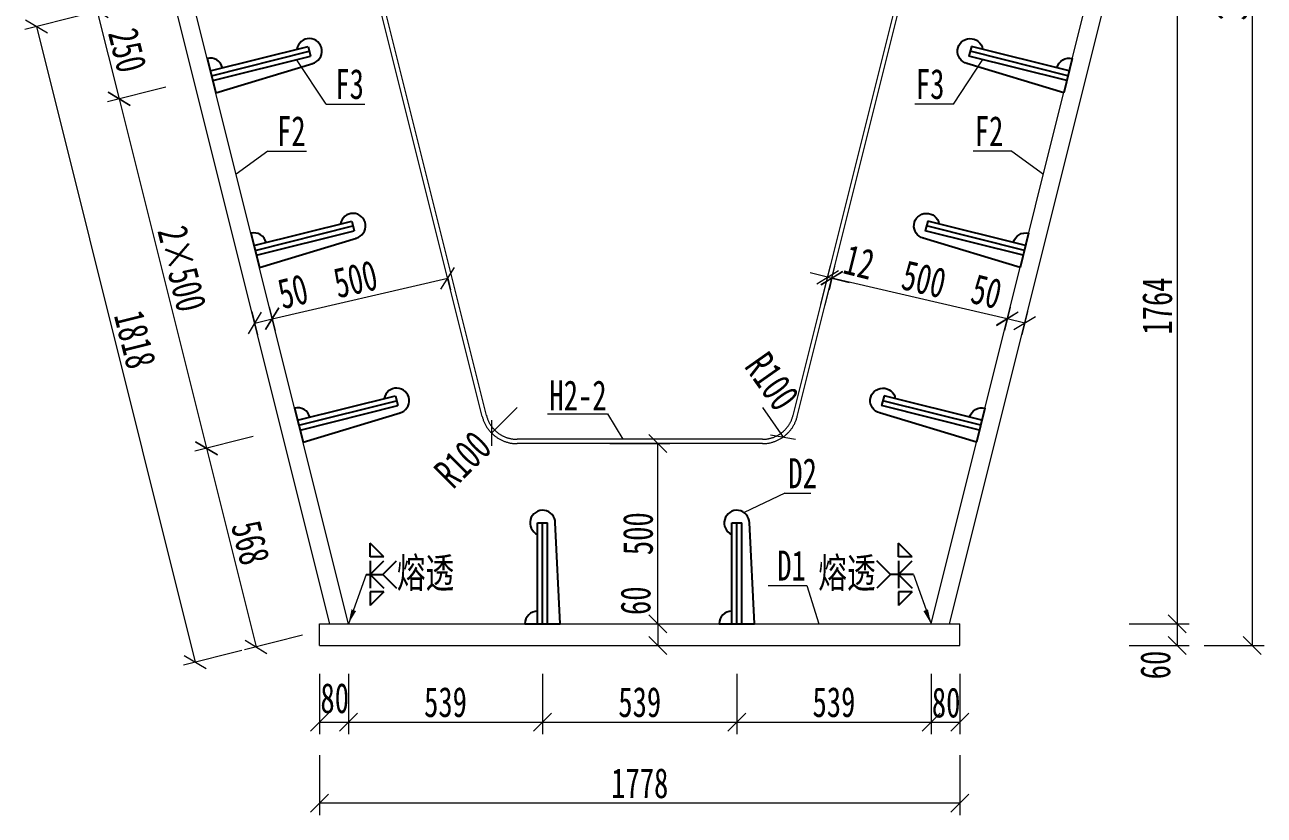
# Model space of a CAD drawing. Header units: millimetres. Extents: x -450182 to -147179, y 306993 to 695793.
# Drawn here: x -412460 to -409018, y 359187 to 361381 of the extents above; entities that cross this region are included whole.
import ezdxf

# ---------------------------------------------------------------- set-up
doc = ezdxf.new("R2010")
doc.units = ezdxf.units.MM
doc.header["$PDMODE"] = 34
doc.linetypes.add('CENTER2', pattern=[28.575, 19.05, -3.175, 3.175, -3.175])
doc.layers.get('Defpoints').update_dxf_attribs({"color": 8})
for name, color, linetype, lineweight in [('标注', 4, 'Continuous', 13), ('横隔板', 6, 'CENTER2', 18), ('细实线', 4, 'Continuous', 15), ('钢板粗线', 1, 'Continuous', 25)]:
    doc.layers.add(name, color=color, linetype=linetype, lineweight=lineweight)
doc.layers.add('焊缝', color=7, linetype='Continuous')
doc.styles.add('111', font='仿宋_GB2312.ttf', dxfattribs={"width": 0.7})
doc.styles.get("Standard").update_dxf_attribs({"font": '仿宋_GB2312.ttf'})
doc.dimstyles.new('200', dxfattribs={"dimscale": 0, "dimtxt": 2.5, "dimasz": 1.5, "dimexe": 1, "dimexo": 1, "dimgap": 0.4, "dimtad": 1, "dimdec": 0, "dimdsep": 46, "dimtxsty": '111', "dimblk": 'OBLIQUE', "dimcen": 0, "dimclrd": 256, "dimclre": 256, "dimclrt": 256, "dimadec": 1, "dimazin": 2, "dimtfac": 1, "dimtdec": 0, "dimtmove": 2, "dimatfit": 3, "dimfxl": 4, "dimfxlon": 1, "dimtolj": 1, "dimlwd": -1, "dimlwe": -1, "dimarcsym": 0})

# ---------------------------------------------------------------- blocks, each defined once
blk = doc.blocks.new('_Oblique')
at = {"color": 0, "linetype": 'ByBlock', "lineweight": -2}
blk.add_line((-0.5, -0.5), (0.5, 0.5), dxfattribs=at)
blk = doc.blocks.new('*D903')
at = {"layer": 'Defpoints', "color": 0, "transparency": 16777216}
for p in [(-411641.2, 359658.6), (-409863.2, 359658.6), (-411641.2, 359220.6)]:
    blk.add_point(p, dxfattribs=at)
at = {"layer": '细实线', "transparency": 16777216}
for p, q in [((-411641.2, 359353.9), (-411641.2, 359187.2)), ((-409863.2, 359353.9), (-409863.2, 359187.2)), ((-409863.2, 359220.6), (-411641.2, 359220.6))]:
    blk.add_line(p, q, dxfattribs=at)
at = {"layer": '细实线', "transparency": 16777216, "xscale": 50.00000000000004, "yscale": 50.00000000000004, "zscale": 50.00000000000004, "rotation": 180}
blk.add_blockref('_Oblique', (-411641.2, 359220.6), dxfattribs=at)
at = {"layer": '细实线', "transparency": 16777216, "xscale": 50.00000000000004, "yscale": 50.00000000000004, "zscale": 50.00000000000004}
blk.add_blockref('_Oblique', (-409863.2, 359220.6), dxfattribs=at)
at = {"layer": '细实线', "transparency": 16777216, "insert": (-410752.2, 359275.6), "char_height": 83.33, "attachment_point": 5, "style": '111'}
blk.add_mtext('\\A1;1778', dxfattribs=at)
blk = doc.blocks.new('*D654')
at = {"layer": 'Defpoints', "color": 0, "transparency": 16777216}
for p in [(-409502.2, 361482.6), (-409943.2, 359718.6), (-409259.8, 359718.6)]:
    blk.add_point(p, dxfattribs=at)
at = {"layer": '细实线', "transparency": 16777216}
for p, q in [((-409393.1, 361482.6), (-409226.4, 361482.6)), ((-409259.8, 361482.6), (-409259.8, 359718.6)), ((-409393.1, 359718.6), (-409226.4, 359718.6))]:
    blk.add_line(p, q, dxfattribs=at)
at = {"layer": '细实线', "transparency": 16777216, "xscale": 50.00000000000004, "yscale": 50.00000000000004, "zscale": 50.00000000000004}
for p, rotation in [((-409259.8, 361482.6), 90), ((-409259.8, 359718.6), 270)]:
    blk.add_blockref('_Oblique', p, dxfattribs=dict(at, rotation=rotation))
at = {"layer": '细实线', "transparency": 16777216, "insert": (-409314.8, 360600.6), "char_height": 83.33, "attachment_point": 5, "rotation": 90, "style": '111'}
blk.add_mtext('\\A1;1764', dxfattribs=at)
blk = doc.blocks.new('*D655')
at = {"layer": 'Defpoints', "color": 0, "transparency": 16777216}
for p in [(-409863.2, 359718.6), (-409863.2, 359658.6), (-409259.8, 359658.6)]:
    blk.add_point(p, dxfattribs=at)
at = {"layer": '细实线', "transparency": 16777216}
for p, q in [((-409393.1, 359718.6), (-409226.4, 359718.6)), ((-409259.8, 359718.6), (-409259.8, 359658.6)), ((-409393.1, 359658.6), (-409226.4, 359658.6))]:
    blk.add_line(p, q, dxfattribs=at)
at = {"layer": '细实线', "transparency": 16777216, "xscale": 50.00000000000004, "yscale": 50.00000000000004, "zscale": 50.00000000000004}
for p, rotation in [((-409259.8, 359718.6), 90), ((-409259.8, 359658.6), 270)]:
    blk.add_blockref('_Oblique', p, dxfattribs=dict(at, rotation=rotation))
at = {"layer": '细实线', "transparency": 16777216, "insert": (-409319.9, 359604.1), "char_height": 83.33, "attachment_point": 5, "rotation": 90, "style": '111'}
blk.add_mtext('\\A1;60', dxfattribs=at)
blk = doc.blocks.new('*D914')
at = {"layer": 'Defpoints', "color": 0, "transparency": 16777216}
for p in [(-410395.4, 363286.6), (-410621.3, 359658.6), (-409051.3, 359658.6)]:
    blk.add_point(p, dxfattribs=at)
at = {"layer": '细实线', "transparency": 16777216}
for p, q in [((-409184.6, 363286.6), (-409018, 363286.6)), ((-409051.3, 363286.6), (-409051.3, 359658.6)), ((-409184.6, 359658.6), (-409018, 359658.6))]:
    blk.add_line(p, q, dxfattribs=at)
at = {"layer": '细实线', "transparency": 16777216, "xscale": 50.00000000000004, "yscale": 50.00000000000004, "zscale": 50.00000000000004}
for p, rotation in [((-409051.3, 363286.6), 90), ((-409051.3, 359658.6), 270)]:
    blk.add_blockref('_Oblique', p, dxfattribs=dict(at, rotation=rotation))
at = {"layer": '细实线', "transparency": 16777216, "insert": (-409106.3, 361472.6), "char_height": 83.33, "attachment_point": 5, "rotation": 90, "style": '111'}
blk.add_mtext('\\A1;3628', dxfattribs=at)
blk = doc.blocks.new('28-280加劲 有过焊孔')
at = {"layer": 'Defpoints'}
blk.add_line((0, 0), (0, -280), dxfattribs=at)
at = {"layer": '钢板粗线'}
for p, q in [((49, 0), (-49, 0)), ((-49, 0), (-35, -281.2)), ((-14, 0), (-14, -280)), ((14, 0), (14, -280)), ((14, -280), (-14, -280))]:
    blk.add_line(p, q, dxfattribs=at)
for centre, start, end in [((14, 0), 270, 0), ((0, -280), 180, 66.4218)]:
    blk.add_arc(centre, 35, start, end, dxfattribs=at)
blk = doc.blocks.new('*D741')
at = {"layer": 'Defpoints', "color": 0, "transparency": 16777216}
for p in [(-410887.9, 359718.6), (-410887.9, 359658.6), (-410701.9, 359658.6)]:
    blk.add_point(p, dxfattribs=at)
at = {"layer": '细实线', "transparency": 16777216}
for p, q in [((-410751.9, 359718.6), (-410668.5, 359718.6)), ((-410701.9, 359718.6), (-410701.9, 359658.6)), ((-410751.9, 359658.6), (-410668.5, 359658.6))]:
    blk.add_line(p, q, dxfattribs=at)
at = {"layer": '细实线', "transparency": 16777216, "xscale": 50, "yscale": 50, "zscale": 50}
for p, rotation in [((-410701.9, 359718.6), 90), ((-410701.9, 359658.6), 270)]:
    blk.add_blockref('_Oblique', p, dxfattribs=dict(at, rotation=rotation))
at = {"layer": '细实线', "transparency": 16777216, "insert": (-410763.5, 359782.6), "char_height": 83.33, "attachment_point": 5, "rotation": 90, "style": '111'}
blk.add_mtext('\\A1;60', dxfattribs=at)
blk = doc.blocks.new('*D742')
at = {"layer": 'Defpoints', "color": 0, "transparency": 16777216}
for p in [(-410887.9, 360218.6), (-410701.9, 360218.6), (-410887.9, 359718.6)]:
    blk.add_point(p, dxfattribs=at)
at = {"layer": '细实线', "transparency": 16777216}
for p, q in [((-410835.2, 360218.6), (-410668.5, 360218.6)), ((-410701.9, 359718.6), (-410701.9, 360218.6)), ((-410835.2, 359718.6), (-410668.5, 359718.6))]:
    blk.add_line(p, q, dxfattribs=at)
at = {"layer": '细实线', "transparency": 16777216, "xscale": 49.99999999999995, "yscale": 49.99999999999995, "zscale": 49.99999999999995}
for p, rotation in [((-410701.9, 360218.6), 90), ((-410701.9, 359718.6), 270)]:
    blk.add_blockref('_Oblique', p, dxfattribs=dict(at, rotation=rotation))
at = {"layer": '细实线', "transparency": 16777216, "insert": (-410756.9, 359968.6), "char_height": 83.33, "attachment_point": 5, "rotation": 90, "style": '111'}
blk.add_mtext('\\A1;500', dxfattribs=at)
blk = doc.blocks.new('*D763')
at = {"layer": 'Defpoints', "color": 0, "transparency": 16777216}
for p in [(-411789, 360629.8), (-411837.5, 360617.7), (-411772.9, 360565.4)]:
    blk.add_point(p, dxfattribs=at)
at = {"layer": '细实线', "transparency": 16777216}
for p, q in [((-411829.4, 360585.3), (-411813.4, 360521)), ((-411780.9, 360597.5), (-411764.8, 360533.1)), ((-411821.4, 360553.3), (-411772.9, 360565.4))]:
    blk.add_line(p, q, dxfattribs=at)
at = {"layer": '细实线', "transparency": 16777216, "xscale": 50, "yscale": 50, "zscale": 50}
for p, rotation in [((-411772.9, 360565.4), 14.03624346797501), ((-411821.4, 360553.3), 194.036243467975)]:
    blk.add_blockref('_Oblique', p, dxfattribs=dict(at, rotation=rotation))
at = {"layer": '细实线', "transparency": 16777216, "insert": (-411715.4, 360640.9), "char_height": 83.33, "attachment_point": 5, "rotation": 14.0362, "style": '111'}
blk.add_mtext('\\A1;50', dxfattribs=at)
blk = doc.blocks.new('*D764')
at = {"layer": 'Defpoints', "color": 0, "transparency": 16777216}
for p in [(-411285.6, 360677.6), (-411285.6, 360677.6), (-411772.9, 360565.4)]:
    blk.add_point(p, dxfattribs=at)
at = {"layer": '细实线', "transparency": 16777216}
for p, q in [((-411772.9, 360565.4), (-411285.6, 360677.6)), ((-411285.6, 360677.6), (-411278.1, 360645.2)), ((-411772.9, 360565.4), (-411765.4, 360532.9))]:
    blk.add_line(p, q, dxfattribs=at)
at = {"layer": '细实线', "transparency": 16777216, "xscale": 49.99999999999995, "yscale": 49.99999999999995, "zscale": 49.99999999999995}
for p, rotation in [((-411285.6, 360677.6), 12.96835981624761), ((-411772.9, 360565.4), 192.9683598162476)]:
    blk.add_blockref('_Oblique', p, dxfattribs=dict(at, rotation=rotation))
at = {"layer": '细实线', "transparency": 16777216, "insert": (-411541.6, 360675.1), "char_height": 83.33, "attachment_point": 5, "rotation": 12.9684, "style": '111'}
blk.add_mtext('\\A1;500', dxfattribs=at)
blk = doc.blocks.new('*D767')
at = {"layer": 'Defpoints', "color": 0, "transparency": 16777216}
for p in [(-409715.4, 360629.8), (-409666.9, 360617.7), (-409731.5, 360565.4)]:
    blk.add_point(p, dxfattribs=at)
at = {"layer": '细实线', "transparency": 16777216}
for p, q in [((-409723.5, 360597.5), (-409739.6, 360533.1)), ((-409675, 360585.3), (-409691.1, 360521)), ((-409683, 360553.3), (-409731.5, 360565.4))]:
    blk.add_line(p, q, dxfattribs=at)
at = {"layer": '细实线', "transparency": 16777216, "xscale": 50, "yscale": 50, "zscale": 50}
for p, rotation in [((-409731.5, 360565.4), 165.963756532025), ((-409683, 360553.3), 345.963756532025)]:
    blk.add_blockref('_Oblique', p, dxfattribs=dict(at, rotation=rotation))
at = {"layer": '细实线', "transparency": 16777216, "insert": (-409789.1, 360640.9), "char_height": 83.33, "attachment_point": 5, "rotation": 345.9638, "style": '111'}
blk.add_mtext('\\A1;50', dxfattribs=at)
blk = doc.blocks.new('*D768')
at = {"layer": 'Defpoints', "color": 0, "transparency": 16777216}
for p in [(-410218.8, 360677.6), (-410218.8, 360677.6), (-409731.5, 360565.4)]:
    blk.add_point(p, dxfattribs=at)
at = {"layer": '细实线', "transparency": 16777216}
for p, q in [((-410218.8, 360677.6), (-410226.3, 360645.2)), ((-409731.5, 360565.4), (-410218.8, 360677.6)), ((-409731.5, 360565.4), (-409739, 360532.9))]:
    blk.add_line(p, q, dxfattribs=at)
at = {"layer": '细实线', "transparency": 16777216, "xscale": 49.99999999999995, "yscale": 49.99999999999995, "zscale": 49.99999999999995}
for p, rotation in [((-410218.8, 360677.6), 167.0316401837524), ((-409731.5, 360565.4), 347.0316401837524)]:
    blk.add_blockref('_Oblique', p, dxfattribs=dict(at, rotation=rotation))
at = {"layer": '细实线', "transparency": 16777216, "insert": (-409962.8, 360675.1), "char_height": 83.33, "attachment_point": 5, "rotation": 347.0316, "style": '111'}
blk.add_mtext('\\A1;500', dxfattribs=at)
blk = doc.blocks.new('*D795')
at = {"layer": 'Defpoints', "color": 0, "transparency": 16777216}
for p in [(-412002.2, 361482.6), (-411941.6, 361240), (-412198, 361175.9)]:
    blk.add_point(p, dxfattribs=at)
at = {"layer": '标注', "transparency": 16777216}
for p, q in [((-412129.3, 361450.8), (-412291, 361410.4)), ((-412258.7, 361418.5), (-412198, 361175.9)), ((-412068.7, 361208.3), (-412230.4, 361167.8))]:
    blk.add_line(p, q, dxfattribs=at)
at = {"layer": '标注', "transparency": 16777216, "xscale": 50, "yscale": 50, "zscale": 50}
for p, rotation in [((-412258.7, 361418.5), 104.0362434683342), ((-412198, 361175.9), 284.0362434683342)]:
    blk.add_blockref('_Oblique', p, dxfattribs=dict(at, rotation=rotation))
at = {"layer": '标注', "transparency": 16777216, "insert": (-412175, 361310.5), "char_height": 83.33, "attachment_point": 5, "rotation": 284.0362, "style": '111'}
blk.add_mtext('\\A1;250', dxfattribs=at)
blk = doc.blocks.new('*D796')
at = {"layer": 'Defpoints', "color": 0, "transparency": 16777216}
for p in [(-411941.6, 361240), (-411699, 360269.9), (-411955.5, 360205.8)]:
    blk.add_point(p, dxfattribs=at)
at = {"layer": '标注', "transparency": 16777216}
for p, q in [((-412068.7, 361208.3), (-412230.4, 361167.8)), ((-412198, 361175.9), (-411955.5, 360205.8)), ((-411826.1, 360238.1), (-411987.8, 360197.7))]:
    blk.add_line(p, q, dxfattribs=at)
at = {"layer": '标注', "transparency": 16777216, "xscale": 50, "yscale": 50, "zscale": 50}
for p, rotation in [((-412198, 361175.9), 104.036243467687), ((-411955.5, 360205.8), 284.0362434676871)]:
    blk.add_blockref('_Oblique', p, dxfattribs=dict(at, rotation=rotation))
at = {"layer": '标注', "transparency": 16777216, "insert": (-412023.4, 360704.2), "char_height": 83.33, "attachment_point": 5, "rotation": 284.0362, "style": '111'}
blk.add_mtext('\\A1;2×500', dxfattribs=at)
blk = doc.blocks.new('*D811')
at = {"layer": 'Defpoints', "color": 0, "transparency": 16777216}
for p in [(-411641.2, 359718.6), (-411561.2, 359718.6), (-411561.2, 359445.8)]:
    blk.add_point(p, dxfattribs=at)
at = {"layer": '细实线', "transparency": 16777216}
for p, q in [((-411641.2, 359579.2), (-411641.2, 359412.5)), ((-411561.2, 359579.2), (-411561.2, 359412.5)), ((-411641.2, 359445.8), (-411561.2, 359445.8))]:
    blk.add_line(p, q, dxfattribs=at)
at = {"layer": '细实线', "transparency": 16777216, "xscale": 49.99999999999995, "yscale": 49.99999999999995, "zscale": 49.99999999999995, "rotation": 180}
blk.add_blockref('_Oblique', (-411641.2, 359445.8), dxfattribs=at)
at = {"layer": '细实线', "transparency": 16777216, "xscale": 49.99999999999995, "yscale": 49.99999999999995, "zscale": 49.99999999999995}
blk.add_blockref('_Oblique', (-411561.2, 359445.8), dxfattribs=at)
at = {"layer": '细实线', "transparency": 16777216, "insert": (-411599.3, 359511.7), "char_height": 83.33, "attachment_point": 5, "style": '111'}
blk.add_mtext('\\A1;80', dxfattribs=at)
blk = doc.blocks.new('*D812')
at = {"layer": 'Defpoints', "color": 0, "transparency": 16777216}
for p in [(-411561.2, 359718.6), (-411021.9, 359718.6), (-411021.9, 359445.8)]:
    blk.add_point(p, dxfattribs=at)
at = {"layer": '细实线', "transparency": 16777216}
for p, q in [((-411561.2, 359579.2), (-411561.2, 359412.5)), ((-411021.9, 359579.2), (-411021.9, 359412.5)), ((-411561.2, 359445.8), (-411021.9, 359445.8))]:
    blk.add_line(p, q, dxfattribs=at)
at = {"layer": '细实线', "transparency": 16777216, "xscale": 49.99999999999995, "yscale": 49.99999999999995, "zscale": 49.99999999999995, "rotation": 180}
blk.add_blockref('_Oblique', (-411561.2, 359445.8), dxfattribs=at)
at = {"layer": '细实线', "transparency": 16777216, "xscale": 49.99999999999995, "yscale": 49.99999999999995, "zscale": 49.99999999999995}
blk.add_blockref('_Oblique', (-411021.9, 359445.8), dxfattribs=at)
at = {"layer": '细实线', "transparency": 16777216, "insert": (-411291.6, 359500.8), "char_height": 83.33, "attachment_point": 5, "style": '111'}
blk.add_mtext('\\A1;539', dxfattribs=at)
blk = doc.blocks.new('*D817')
at = {"layer": 'Defpoints', "color": 0, "transparency": 16777216}
for p in [(-410482.6, 359718.6), (-409943.2, 359718.6), (-409943.2, 359445.8)]:
    blk.add_point(p, dxfattribs=at)
at = {"layer": '细实线', "transparency": 16777216}
for p, q in [((-410482.6, 359579.2), (-410482.6, 359412.5)), ((-409943.2, 359579.2), (-409943.2, 359412.5)), ((-410482.6, 359445.8), (-409943.2, 359445.8))]:
    blk.add_line(p, q, dxfattribs=at)
at = {"layer": '细实线', "transparency": 16777216, "xscale": 50.00000000000004, "yscale": 50.00000000000004, "zscale": 50.00000000000004, "rotation": 180}
blk.add_blockref('_Oblique', (-410482.6, 359445.8), dxfattribs=at)
at = {"layer": '细实线', "transparency": 16777216, "xscale": 50.00000000000004, "yscale": 50.00000000000004, "zscale": 50.00000000000004}
blk.add_blockref('_Oblique', (-409943.2, 359445.8), dxfattribs=at)
at = {"layer": '细实线', "transparency": 16777216, "insert": (-410212.9, 359500.8), "char_height": 83.33, "attachment_point": 5, "style": '111'}
blk.add_mtext('\\A1;539', dxfattribs=at)
blk = doc.blocks.new('*D818')
at = {"layer": 'Defpoints', "color": 0, "transparency": 16777216}
for p in [(-409943.2, 359718.6), (-409863.2, 359718.6), (-409863.2, 359445.8)]:
    blk.add_point(p, dxfattribs=at)
at = {"layer": '细实线', "transparency": 16777216}
for p, q in [((-409943.2, 359579.2), (-409943.2, 359412.5)), ((-409863.2, 359579.2), (-409863.2, 359412.5)), ((-409943.2, 359445.8), (-409863.2, 359445.8))]:
    blk.add_line(p, q, dxfattribs=at)
at = {"layer": '细实线', "transparency": 16777216, "xscale": 50.00000000000004, "yscale": 50.00000000000004, "zscale": 50.00000000000004, "rotation": 180}
blk.add_blockref('_Oblique', (-409943.2, 359445.8), dxfattribs=at)
at = {"layer": '细实线', "transparency": 16777216, "xscale": 50.00000000000004, "yscale": 50.00000000000004, "zscale": 50.00000000000004}
blk.add_blockref('_Oblique', (-409863.2, 359445.8), dxfattribs=at)
at = {"layer": '细实线', "transparency": 16777216, "insert": (-409901.3, 359499.5), "char_height": 83.33, "attachment_point": 5, "style": '111'}
blk.add_mtext('\\A1;80', dxfattribs=at)
blk = doc.blocks.new('*D1033')
at = {"layer": 'Defpoints', "color": 0, "transparency": 16777216}
for p in [(-412002.2, 361482.6), (-411561.2, 359718.6), (-411986.6, 359612.2)]:
    blk.add_point(p, dxfattribs=at)
at = {"layer": '标注', "transparency": 16777216}
for p, q in [((-412298.3, 361408.6), (-412460, 361368.1)), ((-412427.6, 361376.2), (-411986.6, 359612.2)), ((-411857.3, 359644.6), (-412019, 359604.1))]:
    blk.add_line(p, q, dxfattribs=at)
at = {"layer": '标注', "transparency": 16777216, "xscale": 50, "yscale": 50, "zscale": 50}
for p, rotation in [((-412427.6, 361376.2), 104.0362434679265), ((-411986.6, 359612.2), 284.0362434679265)]:
    blk.add_blockref('_Oblique', p, dxfattribs=dict(at, rotation=rotation))
at = {"layer": '标注', "transparency": 16777216, "insert": (-412153.8, 360507.6), "char_height": 83.33, "attachment_point": 5, "rotation": 284.0362, "style": '111'}
blk.add_mtext('\\A1;1818', dxfattribs=at)
blk = doc.blocks.new('*D1034')
at = {"layer": 'Defpoints', "color": 0, "transparency": 16777216}
for p in [(-411699, 360269.9), (-411561.2, 359718.6), (-411817.7, 359654.5)]:
    blk.add_point(p, dxfattribs=at)
at = {"layer": '标注', "transparency": 16777216}
for p, q in [((-411826.1, 360238.1), (-411987.8, 360197.7)), ((-411955.5, 360205.8), (-411817.7, 359654.5)), ((-411688.3, 359686.8), (-411850, 359646.4))]:
    blk.add_line(p, q, dxfattribs=at)
at = {"layer": '标注', "transparency": 16777216, "xscale": 50, "yscale": 50, "zscale": 50}
for p, rotation in [((-411955.5, 360205.8), 104.0362434679237), ((-411817.7, 359654.5), 284.0362434679237)]:
    blk.add_blockref('_Oblique', p, dxfattribs=dict(at, rotation=rotation))
at = {"layer": '标注', "transparency": 16777216, "insert": (-411833.2, 359943.5), "char_height": 83.33, "attachment_point": 5, "rotation": 284.0362, "style": '111'}
blk.add_mtext('\\A1;568', dxfattribs=at)
blk = doc.blocks.new('*D1035')
at = {"layer": 'Defpoints', "color": 0, "transparency": 16777216}
for p in [(-411021.9, 359718.6), (-410482.6, 359718.6), (-410482.6, 359445.8)]:
    blk.add_point(p, dxfattribs=at)
at = {"layer": '标注', "transparency": 16777216}
for p, q in [((-411021.9, 359579.2), (-411021.9, 359412.5)), ((-410482.6, 359579.2), (-410482.6, 359412.5)), ((-411021.9, 359445.8), (-410482.6, 359445.8))]:
    blk.add_line(p, q, dxfattribs=at)
at = {"layer": '标注', "transparency": 16777216, "xscale": 50, "yscale": 50, "zscale": 50, "rotation": 180}
blk.add_blockref('_Oblique', (-411021.9, 359445.8), dxfattribs=at)
at = {"layer": '标注', "transparency": 16777216, "xscale": 50, "yscale": 50, "zscale": 50}
blk.add_blockref('_Oblique', (-410482.6, 359445.8), dxfattribs=at)
at = {"layer": '标注', "transparency": 16777216, "insert": (-410752.2, 359500.8), "char_height": 83.33, "attachment_point": 5, "style": '111'}
blk.add_mtext('\\A1;539', dxfattribs=at)
blk = doc.blocks.new('*D1036')
at = {"layer": 'Defpoints', "color": 0, "transparency": 16777216}
for p in [(-410218.8, 360677.6), (-410257.2, 360573.8), (-410245.5, 360570.9)]:
    blk.add_point(p, dxfattribs=at)
at = {"layer": '标注', "transparency": 16777216}
for p, q in [((-410230.5, 360680.6), (-410279, 360692.7)), ((-410249.1, 360606.2), (-410222.4, 360712.9)), ((-410237.4, 360603.3), (-410210.8, 360710)), ((-410230.5, 360680.6), (-410218.8, 360677.6)), ((-410218.8, 360677.6), (-410170.3, 360665.5))]:
    blk.add_line(p, q, dxfattribs=at)
at = {"layer": '标注', "transparency": 16777216, "xscale": 50, "yscale": 50, "zscale": 50}
for p, rotation in [((-410230.5, 360680.6), 345.963756532141), ((-410218.8, 360677.6), 165.9637565321409)]:
    blk.add_blockref('_Oblique', p, dxfattribs=dict(at, rotation=rotation))
at = {"layer": '标注', "transparency": 16777216, "insert": (-410142.7, 360723.1), "char_height": 83.33, "attachment_point": 5, "rotation": 345.9638, "style": '111'}
blk.add_mtext('\\A1;12', dxfattribs=at)
blk = doc.blocks.new('*D1040')
at = {"layer": 'Defpoints', "color": 0, "transparency": 16777216}
for p in [(-411092.8, 360318.6), (-411163.7, 360248.1)]:
    blk.add_point(p, dxfattribs=at)
at = {"layer": '标注', "transparency": 16777216}
blk.add_line((-411092.8, 360318.6), (-411163.7, 360248.1), dxfattribs=at)
at = {"layer": '标注', "transparency": 16777216, "xscale": 50, "yscale": 50, "zscale": 50, "rotation": 224.7970361214025}
blk.add_blockref('_Oblique', (-411163.7, 360248.1), dxfattribs=at)
at = {"layer": '标注', "transparency": 16777216, "insert": (-411243.5, 360174.8), "char_height": 83.33, "attachment_point": 5, "rotation": 44.797, "style": '111'}
blk.add_mtext('\\A1;R100', dxfattribs=at)
blk = doc.blocks.new('*D1186')
at = {"layer": 'Defpoints', "color": 0, "transparency": 16777216}
for p in [(-410411.7, 360318.6), (-410354.2, 360236.8)]:
    blk.add_point(p, dxfattribs=at)
at = {"layer": '标注', "transparency": 16777216}
blk.add_line((-410411.7, 360318.6), (-410354.2, 360236.8), dxfattribs=at)
at = {"layer": '标注', "transparency": 16777216, "xscale": 50, "yscale": 50, "zscale": 50, "rotation": 305.1111641157806}
blk.add_blockref('_Oblique', (-410354.2, 360236.8), dxfattribs=at)
at = {"layer": '标注', "transparency": 16777216, "insert": (-410384.8, 360391.5), "char_height": 83.33, "attachment_point": 5, "rotation": 305.1112, "style": '111'}
blk.add_mtext('\\A1;R100', dxfattribs=at)

msp = doc.modelspace()

# ---------------------------------------------------------------- linework, layer by layer
at = {"layer": '标注'}
msp.add_line((-410349.4, 360081.5), (-410462.3, 360027.1), dxfattribs=at)
at = {"layer": '横隔板', "color": 2, "ltscale": 550}
for p, q in [((-411612.8, 359718.6), (-412053.8, 361482.6)), ((-411561.2, 359718.6), (-412002.2, 361482.6)), ((-409943.2, 359718.6), (-409502.2, 361482.6)), ((-409891.7, 359718.6), (-409450.7, 361482.6)), ((-411189.8, 360294.3), (-411474.7, 361434.1)), ((-411178.1, 360297.2), (-411463.1, 361437)), ((-410326.3, 360297.2), (-410041.4, 361437)), ((-410314.7, 360294.3), (-410029.7, 361434.1)), ((-410411.7, 360230.6), (-411092.8, 360230.6)), ((-410411.7, 360218.6), (-411092.8, 360218.6)), ((-411641.2, 359718.6), (-409863.2, 359718.6)), ((-411641.2, 359658.6), (-411641.2, 359718.6)), ((-409863.2, 359658.6), (-409863.2, 359718.6)), ((-411641.2, 359658.6), (-409863.2, 359658.6))]:
    msp.add_line(p, q, dxfattribs=at)
for centre, radius, start, end in [((-411092.8, 360318.6), 100, 194.0362, 270), ((-411092.8, 360318.6), 88, 194.0362, 270), ((-410411.7, 360318.6), 88, 270, 345.9638), ((-410411.7, 360318.6), 100, 270, 345.9638)]:
    msp.add_arc(centre, radius, start, end, dxfattribs=at)
at = {"layer": '焊缝', "color": 4}
for p, q in [((-411462.9, 359904.2), (-411500.7, 359942)), ((-411500.7, 359904.2), (-411500.7, 359942)), ((-409995.9, 359904.2), (-410033.7, 359942)), ((-410033.7, 359904.2), (-410033.7, 359942)), ((-411462.9, 359904.2), (-411500.7, 359904.2)), ((-409995.9, 359904.2), (-410033.7, 359904.2)), ((-411500.7, 359855.6), (-411462.9, 359893.4)), ((-411500.7, 359893.4), (-411500.7, 359817.8)), ((-411465.4, 359855.6), (-411427.6, 359893.4)), ((-410055.6, 359855.6), (-410093.4, 359893.4)), ((-410033.7, 359855.6), (-409995.9, 359893.4)), ((-410033.7, 359893.4), (-410033.7, 359817.8)), ((-411512.3, 359855.6), (-411465.4, 359855.6)), ((-411500.7, 359855.6), (-411462.9, 359817.8)), ((-411465.4, 359855.6), (-411427.6, 359817.8)), ((-410055.6, 359855.6), (-410093.4, 359817.8)), ((-409992.2, 359855.6), (-410055.6, 359855.6)), ((-410033.7, 359855.6), (-409995.9, 359817.8)), ((-411462.9, 359807), (-411500.7, 359807)), ((-411500.7, 359807), (-411500.7, 359769.2)), ((-411462.9, 359807), (-411500.7, 359769.2)), ((-409995.9, 359807), (-410033.7, 359807)), ((-410033.7, 359807), (-410033.7, 359769.2)), ((-409995.9, 359807), (-410033.7, 359769.2))]:
    msp.add_line(p, q, dxfattribs=at)
for points in [[(-411540, 359753.7), (-411552.6, 359758.7), (-411561.2, 359718.6)], [(-409964.4, 359753.7), (-409951.8, 359758.7), (-409943.2, 359718.6)]]:
    msp.add_solid(points, dxfattribs=at)
at = {"layer": '细实线'}
for p, q in [((-411623.2, 361161.2), (-411705.5, 361284.6)), ((-409881.3, 361161.2), (-409799, 361284.6)), ((-411623.2, 361161.2), (-411515.9, 361161.2)), ((-409881.3, 361161.2), (-409988.5, 361161.2)), ((-411785.1, 361030.5), (-411873.3, 360967)), ((-411785.1, 361030.5), (-411677.8, 361030.5)), ((-409719.3, 361030.5), (-409826.6, 361030.5)), ((-409719.3, 361030.5), (-409631.1, 360967)), ((-411008.7, 360301.7), (-410841.3, 360301.7)), ((-410841.3, 360301.7), (-410798.7, 360230.6)), ((-410349.4, 360081.5), (-410276.6, 360081.5)), ((-411512.3, 359855.6), (-411561.2, 359718.6)), ((-409992.2, 359855.6), (-409943.2, 359718.6)), ((-410395.8, 359824.4), (-410288.5, 359824.4)), ((-410288.5, 359824.4), (-410254.9, 359718.6))]:
    msp.add_line(p, q, dxfattribs=at)

# ---------------------------------------------------------------- block references
for p, rotation in [((-411941.6, 361240), 104.0362434683251), ((-411820.3, 360755), 104.0362434683251), ((-411699, 360269.9), 104.0362434683251), ((-411021.9, 359718.6), 180.0000000000342), ((-410482.6, 359718.6), 180.0000000000342)]:
    msp.add_blockref('28-280加劲 有过焊孔', p, dxfattribs=dict(at, rotation=rotation))
at = {"layer": '细实线', "xscale": -1, "rotation": 255.9637565316749}
for p in [(-409562.9, 361240), (-409684.1, 360755), (-409805.4, 360269.9)]:
    msp.add_blockref('28-280加劲 有过焊孔', p, dxfattribs=at)

# ---------------------------------------------------------------- texts
at = {"layer": '细实线', "width": 0.7}
for s, p in [('F3', (-411597.6, 361175.4)), ('F3', (-409985.4, 361175.4)), ('F2', (-411759.5, 361044.6)), ('F2', (-409821.8, 361044.6)), ('H2-2', (-411002.9, 360311)), ('D2', (-410339.6, 360094.9)), ('熔透', (-411426.7, 359818.5)), ('D1', (-410370.2, 359838.6)), ('熔透', (-410256.4, 359818.5))]:
    msp.add_text(s, height=83.33, dxfattribs=at).set_placement(p)

# ---------------------------------------------------------------- dimensions: what is measured, and where the dimension line sits
at = {"layer": '标注'}
for p1, p2, distance, picture, middle in [((-412002.2, 361482.6), (-411561.2, 359718.6), -438.5, '*D1033', (-412153.8, 360507.6)), ((-412002.2, 361482.6), (-411941.6, 361240), -264.3, '*D795', (-412175, 361310.5)), ((-411699, 360269.9), (-411561.2, 359718.6), -264.3, '*D1034', (-411833.2, 359943.5)), ((-411021.9, 359718.6), (-410482.6, 359718.6), -272.7, '*D1035', (-410752.2, 359500.8))]:
    dim = msp.add_aligned_dim(p1=p1, p2=p2, distance=distance, dimstyle='200', override={"dimscale": 33.333333, "dimarcsym": 1}, dxfattribs=at)
    dim.commit()
    dim.dimension.update_dxf_attribs({"geometry": picture, "text_midpoint": middle})
dim = msp.add_aligned_dim(p1=(-411941.6, 361240), p2=(-411699, 360269.9), distance=-264.3, text='2×500', dimstyle='200', override={"dimscale": 33.333333, "dimarcsym": 1}, dxfattribs=at)
dim.commit()
dim.dimension.update_dxf_attribs({"geometry": '*D796', "text_midpoint": (-412023.4, 360704.2)})
dim = msp.add_linear_dim(base=(-410218.8, 360677.6), p1=(-410257.2, 360573.8), p2=(-410245.5, 360570.9), angle=345.9638, dimstyle='200', override={"dimscale": 33.333333, "dimarcsym": 1}, dxfattribs=at)
dim.commit()
dim.dimension.update_dxf_attribs({"geometry": '*D1036', "text_midpoint": (-410142.7, 360723.1), "dimtype": 161})
for center, mpoint, picture, middle in [((-410411.7, 360318.6), (-410354.2, 360236.8), '*D1186', (-410384.8, 360391.5)), ((-411092.8, 360318.6), (-411163.7, 360248.1), '*D1040', (-411243.5, 360174.8))]:
    dim = msp.add_radius_dim(center=center, mpoint=mpoint, dimstyle='200', override={"dimscale": 33.333333, "dimarcsym": 1}, dxfattribs=at)
    dim.commit()
    dim.dimension.update_dxf_attribs({"geometry": picture, "text_midpoint": middle, "dimtype": 164})
at = {"layer": '细实线'}
for base, p1, p2, picture, middle in [((-409051.3, 359658.6), (-410395.4, 363286.6), (-410621.3, 359658.6), '*D914', (-409106.3, 361472.6)), ((-409259.8, 359718.6), (-409502.2, 361482.6), (-409943.2, 359718.6), '*D654', (-409314.8, 360600.6)), ((-410701.9, 360218.6), (-410887.9, 359718.6), (-410887.9, 360218.6), '*D742', (-410756.9, 359968.6))]:
    dim = msp.add_linear_dim(base=base, p1=p1, p2=p2, angle=90, dimstyle='200', override={"dimscale": 33.333333, "dimarcsym": 1}, dxfattribs=at)
    dim.commit()
    dim.dimension.update_dxf_attribs({"geometry": picture, "text_midpoint": middle})
for p1, p2, distance, picture, middle in [((-411772.9, 360565.4), (-411285.6, 360677.6), 0, '*D764', (-411541.6, 360675.1)), ((-409731.5, 360565.4), (-410218.8, 360677.6), 0, '*D768', (-409962.8, 360675.1)), ((-411561.2, 359718.6), (-411021.9, 359718.6), -272.7, '*D812', (-411291.6, 359500.8)), ((-410482.6, 359718.6), (-409943.2, 359718.6), -272.7, '*D817', (-410212.9, 359500.8)), ((-409863.2, 359658.6), (-411641.2, 359658.6), 438, '*D903', (-410752.2, 359275.6))]:
    dim = msp.add_aligned_dim(p1=p1, p2=p2, distance=distance, dimstyle='200', override={"dimscale": 33.333333, "dimarcsym": 1}, dxfattribs=at)
    dim.commit()
    dim.dimension.update_dxf_attribs({"geometry": picture, "text_midpoint": middle})
for base, p1, p2, angle, override, picture, middle, dimtype in [((-411772.9, 360565.4), (-411837.5, 360617.7), (-411789, 360629.8), 14.0362, {"dimscale": 33.333333, "dimfxl": 1.5, "dimarcsym": 1}, '*D763', (-411715.4, 360640.9), 161), ((-409731.5, 360565.4), (-409666.9, 360617.7), (-409715.4, 360629.8), 165.9638, {"dimscale": 33.333333, "dimfxl": 1.5, "dimarcsym": 1}, '*D767', (-409789.1, 360640.9), 161), ((-410701.9, 359658.6), (-410887.9, 359718.6), (-410887.9, 359658.6), 270, {"dimscale": 33.333333, "dimfxl": 1.5, "dimarcsym": 1}, '*D741', (-410763.5, 359782.6), 161), ((-409259.8, 359658.6), (-409863.2, 359718.6), (-409863.2, 359658.6), 90, {"dimscale": 33.333333, "dimarcsym": 1}, '*D655', (-409319.9, 359604.1), 160), ((-411561.2, 359445.8), (-411641.2, 359718.6), (-411561.2, 359718.6), 360, {"dimscale": 33.333333, "dimarcsym": 1}, '*D811', (-411599.3, 359511.7), 161), ((-409863.2, 359445.8), (-409943.2, 359718.6), (-409863.2, 359718.6), 0, {"dimscale": 33.333333, "dimarcsym": 1}, '*D818', (-409901.3, 359499.5), 161)]:
    dim = msp.add_linear_dim(base=base, p1=p1, p2=p2, angle=angle, dimstyle='200', override=override, dxfattribs=at)
    dim.commit()
    dim.dimension.update_dxf_attribs({"geometry": picture, "text_midpoint": middle, "dimtype": dimtype})

doc.saveas('drawing.dxf')
